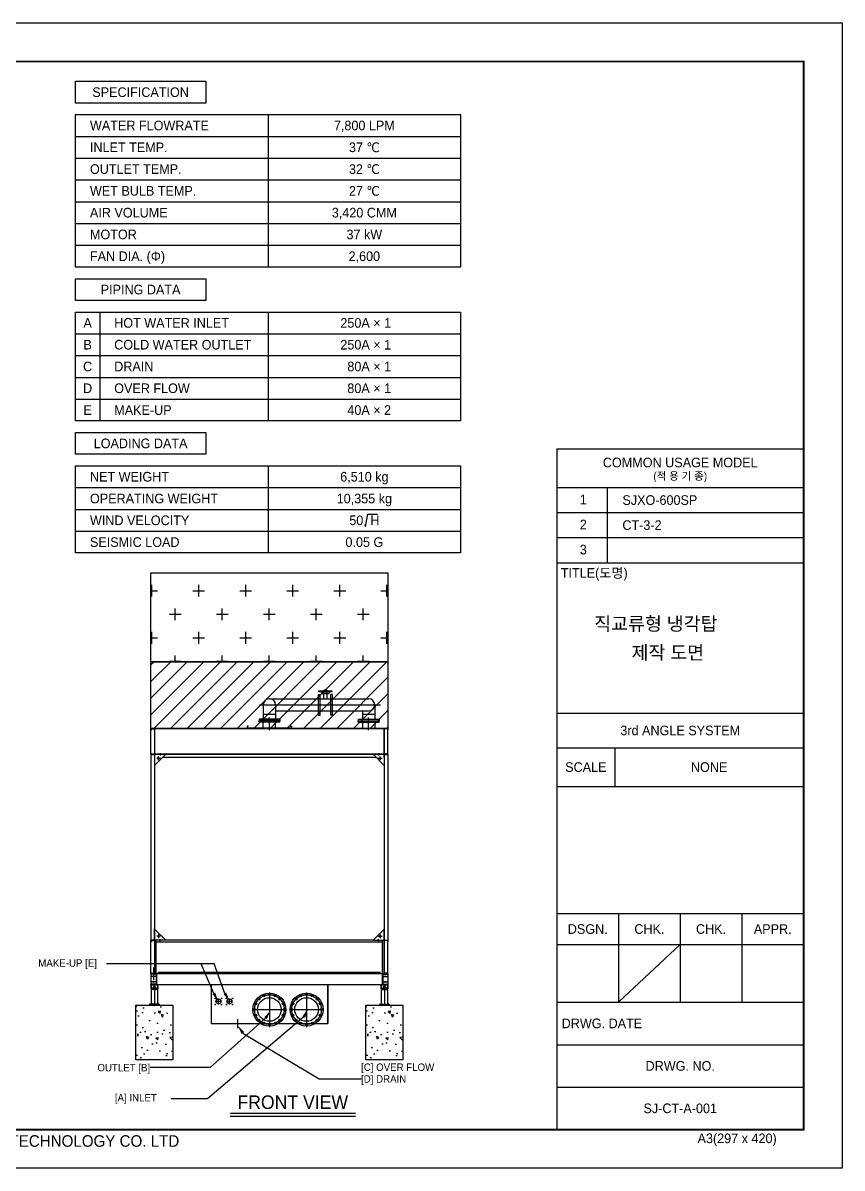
# Model space of a CAD drawing. Header units: millimetres. Extents: x 1037 to 22896, y 879 to 16337.
# Drawn here: x 11833 to 22896, y 879 to 16337 of the extents above; entities that cross this region are included whole.
import ezdxf
from ezdxf.enums import TextEntityAlignment as Align

# ---------------------------------------------------------------- set-up
doc = ezdxf.new("R2010")
doc.units = ezdxf.units.MM
doc.linetypes.add('CENTER', pattern=[65, 60, -2, 1, -2])
doc.linetypes.add('HIDDEN', pattern=[3, 2, -1])
doc.layers.get('DEFPOINTS').update_dxf_attribs({"color": 140})
for name, color, linetype in [('CENTER', 1, 'CENTER'), ('PIPE', 3, 'Continuous'), ('냉각탑_box', 1, 'Continuous'), ('냉각탑_dim', 1, 'Continuous'), ('냉각탑_form', 1, 'Continuous'), ('냉각탑_text', 3, 'Continuous'), ('냉각탑_기초', 23, 'Continuous'), ('숨은선', 5, 'HIDDEN')]:
    doc.layers.add(name, color=color, linetype=linetype)
doc.styles.add('돋움', font='Dotum.ttf', dxfattribs={"width": 0.8})

# ---------------------------------------------------------------- blocks, each defined once
blk = doc.blocks.new('냉각탑form')
at = {"layer": 'DEFPOINTS'}
blk.add_lwpolyline([(0, 297.07), (420.1, 297.07), (420.1, 0), (0, 0)], close=True, dxfattribs=at)
at = {"layer": '냉각탑_form'}
for p, q in [((346.08, 186.55), (346.08, 10)), ((346.08, 186.55), (410.1, 186.55)), ((346.08, 186.55), (410.1, 186.55)), ((346.08, 176.54), (410.1, 176.54)), ((359.09, 176.54), (359.09, 157.04)), ((346.08, 170.04), (410.1, 170.04)), ((346.08, 163.54), (410.1, 163.54)), ((346.08, 157.04), (410.1, 157.04)), ((346.08, 157.04), (410.1, 157.04)), ((346.08, 118.03), (410.1, 118.03)), ((346.08, 109.03), (410.1, 109.03)), ((361.09, 109.03), (361.09, 99.02)), ((346.08, 99.02), (410.1, 99.02)), ((346.08, 66.02), (410.1, 66.02)), ((362.09, 66.02), (362.09, 43.01)), ((378.09, 66.02), (378.09, 43.01)), ((394.1, 66.02), (394.1, 43.01)), ((346.08, 58.01), (410.1, 58.01)), ((378.09, 58.01), (362.09, 43.01)), ((346.08, 43.01), (410.1, 43.01)), ((346.08, 32.01), (410.1, 32.01)), ((346.08, 21.01), (410.1, 21.01))]:
    blk.add_line(p, q, dxfattribs=at)
at = {"layer": '냉각탑_form', "const_width": 0.5}
blk.add_lwpolyline([(10, 287.07), (10, 10), (410.1, 10), (410.1, 287.07)], close=True, dxfattribs=at)
at = {"layer": '냉각탑_form', "style": '돋움'}
for s, height, p in [('COMMON USAGE MODEL', 2.5006, (378.09, 183.04)), ('(적 용 기 종)', 2, (378.09, 179.54)), ('3rd ANGLE SYSTEM', 2.5006, (378.09, 113.53)), ('SCALE', 2.501, (353.59, 104.03)), ('DSGN.', 2.501, (354.09, 62.02)), ('CHK.', 2.501, (370.09, 62.02)), ('CHK.', 2.501, (386.09, 62.02)), ('APPR.', 2.501, (402.1, 62.02)), ('DRWG. NO.', 2.501, (378.09, 26.51))]:
    blk.add_text(s, height=height, dxfattribs=at).set_placement(p, align=Align.MIDDLE_CENTER)
for s, height, p in [('1', 2.5, (352.02, 172.2)), ('2', 2.5, (352.02, 165.7)), ('3', 2.5, (352.02, 159.2)), ('TITLE(도명)', 2.501, (347.09, 153.14)), ('DRWG. DATE', 2.501, (347.32, 36.29)), ('A3(297 x 420)', 2.5006, (382.58, 6.47)), ('SUNG JI AIR-CONDITIONING TECHNOLOGY CO. LTD', 3.0007, (149.5, 5.53))]:
    blk.add_text(s, height=height, dxfattribs=at).set_placement(p)
blk = doc.blocks.new('A$C300D4686')
for p, q in [((20, 53), (0, 53)), ((0, 53), (0, 23)), ((600, 23), (0, 23)), ((20, 51), (2, 51)), ((2, 51), (2, 25)), ((598, 25), (2, 25)), ((20, 53), (20, 51)), ((440, 127), (160, 127)), ((440, 105), (160, 105)), ((580, 53), (600, 53)), ((580, 53), (580, 51)), ((580, 53), (600, 53)), ((580, 53), (580, 51)), ((580, 51), (598, 51)), ((580, 51), (598, 51)), ((598, 51), (598, 25)), ((600, 53), (600, 23))]:
    blk.add_line(p, q)
at = {"color": 7}
for p, q in [((160, 105), (160, 127)), ((217, 25), (217, 105)), ((383, 25), (383, 105)), ((440, 105), (440, 127))]:
    blk.add_line(p, q, dxfattribs=at)
at = {"layer": 'CENTER'}
blk.add_line((300, 0), (300, 168), dxfattribs=at)
blk = doc.blocks.new('A$C5A11369F')
at = {"color": 7}
for p, q in [((0, 16), (150, 166)), ((150, 16), (150, 166)), ((0, 16), (150, 16))]:
    blk.add_line(p, q, dxfattribs=at)
blk.add_circle((96, 70), 10, dxfattribs=at)
at = {"layer": 'CENTER'}
for p, q in [((71, 70), (121, 70)), ((75, 0), (75, 30)), ((96, 96), (96, 44))]:
    blk.add_line(p, q, dxfattribs=at)
blk = doc.blocks.new('*U46')
at = {"color": 7}
blk.add_circle((0, 0), 12.5, dxfattribs=at)
blk = doc.blocks.new('*U47')
at = {"color": 0, "linetype": 'ByBlock', "lineweight": -2, "transparency": 16777216}
for p, rotation in [((549994, 126760), 22.49999999999999), ((550147, 126760), 337.4999999999999), ((549886, 126652), 67.5), ((549929, 126717), 45.00000000000001), ((550212, 126717), 315.0000000000001), ((550255, 126652), 292.5000000000001), ((549871, 126575), 90), ((549886, 126499), 112.5), ((549929, 126434), 135), ((550212, 126434), 225.0000000000001), ((550255, 126499), 247.5), ((550271, 126575), 270), ((549994, 126391), 157.5), ((550071, 126375), 180), ((550147, 126391), 202.5000000000001)]:
    blk.add_blockref('*U46', p, dxfattribs=dict(at, rotation=rotation))
blk.add_blockref('*U46', (550071, 126775), dxfattribs=at)
blk = doc.blocks.new('*U43')
at = {"color": 7}
blk.add_circle((0, 0), 12.5, dxfattribs=at)
blk = doc.blocks.new('*U45')
at = {"color": 0, "linetype": 'ByBlock', "lineweight": -2, "transparency": 16777216}
for p, rotation in [((549994, 126760), 22.49999999999999), ((550147, 126760), 337.4999999999999), ((549886, 126652), 67.5), ((549929, 126717), 45.00000000000001), ((550212, 126717), 315.0000000000001), ((550255, 126652), 292.5000000000001), ((549871, 126575), 90), ((549886, 126499), 112.5), ((549929, 126434), 135), ((550212, 126434), 225.0000000000001), ((550255, 126499), 247.5), ((550271, 126575), 270), ((549994, 126391), 157.5), ((550071, 126375), 180), ((550147, 126391), 202.5000000000001)]:
    blk.add_blockref('*U43', p, dxfattribs=dict(at, rotation=rotation))
blk.add_blockref('*U43', (550071, 126775), dxfattribs=at)
blk = doc.blocks.new('A$C6ABE2FCF')
for p, q in [((18, 284), (18, 231)), ((18, 284), (112, 284)), ((112, 281), (18, 281)), ((18, 268), (18, 271)), ((112, 231), (18, 231)), ((23, 281), (23, 236)), ((107, 236), (23, 236)), ((107, 218), (23, 218)), ((23, 218), (23, 23)), ((102, 284), (28, 284)), ((47, 246), (47, 236)), ((65, 236), (47, 236)), ((47, 228), (47, 218)), ((65, 218), (47, 218)), ((52, 249), (78, 249)), ((73, 236), (52, 236)), ((52, 231), (78, 231)), ((73, 218), (52, 218)), ((56, 246), (56, 236)), ((56, 228), (56, 218)), ((59, 249), (59, 263)), ((59, 249), (59, 263)), ((59, 263), (72, 263)), ((59, 218), (59, 231)), ((59, 231), (59, 218)), ((59, 218), (59, 231)), ((60, 263), (60, 249)), ((65, 236), (82, 236)), ((65, 236), (83, 236)), ((65, 218), (65, 23)), ((65, 218), (82, 218)), ((65, 218), (83, 218)), ((71, 263), (71, 249)), ((71, 218), (71, 231)), ((71, 231), (71, 218)), ((71, 218), (71, 231)), ((72, 249), (72, 263)), ((72, 249), (72, 263)), ((74, 246), (74, 236)), ((74, 228), (74, 218)), ((83, 246), (83, 236)), ((83, 228), (83, 218)), ((107, 281), (107, 236)), ((107, 218), (107, 23)), ((112, 268), (112, 284)), ((112, 268), (112, 231)), ((130, 23), (0, 23)), ((0, 23), (0, 9)), ((130, 9), (0, 9)), ((130, 23), (130, 9))]:
    blk.add_line(p, q)
for centre, radius, start, end in [((52, 245), 4.38, 17.2184, 162.7816), ((52, 227), 4.38, 17.2184, 162.7816), ((65, 234), 15, 90.4828, 127.3884), ((65, 216), 15, 90.4828, 127.3884), ((65, 234), 15, 52.6116, 89.5172), ((65, 216), 15, 52.6116, 89.5172), ((78, 245), 4.38, 17.2184, 162.7816), ((78, 227), 4.38, 17.2184, 162.7816)]:
    blk.add_arc(centre, radius, start, end)
at = {"layer": 'CENTER'}
for p, q in [((65, 279), (65, 0)), ((20, 39), (20, 0)), ((110, 39), (110, 0))]:
    blk.add_line(p, q, dxfattribs=at)

msp = doc.modelspace()

# ---------------------------------------------------------------- hatches: boundary and pattern name
h = msp.add_hatch()
h.set_pattern_fill('CROSS', scale=50)
h.set_pattern_definition([(0, (-409734.5, 1839059.4), (317.5, 317.5), [158.75, -476.25]), (90, (-409655.13, 1838980.03), (-317.5, 317.5), [158.75, -476.25])])
h.paths.add_polyline_path([(13562, 8914.3), (16762, 8914.3), (16762, 7714.3), (13562, 7714.3)])
h = msp.add_hatch()
h.set_pattern_fill('ANSI31', scale=50)
h.set_pattern_definition([(45, (-409734.5, 1842236.13), (-112.253202, 112.253202), [])])
h.paths.add_polyline_path([(13562, 7714.3), (16762, 7714.3), (16762, 6814.3), (13562, 6814.3)])
at = {"layer": '냉각탑_기초', "ltscale": 30}
h = msp.add_hatch(dxfattribs=at)
h.set_pattern_fill('AR-CONC', color=256, scale=50, angle=90, style=0)
h.set_pattern_definition([(140, (25720.23, -11749.2), (31.376, 358.63), [37.5, -412.5]), (85, (25720.23, -11749.2), (-376.096, -69.376), [30, -330]), (190.4514, (25722.85, -11719.33), (-344.72, 289.255), [31.87, -350.571]), (136.1842, (25620.23, -11749.2), (82.76, 533.621), [56.25, -618.75]), (186.6356, (25627.13, -11704.75), (-487.059, 467.331), [47.805, -525.856]), (81.1842, (25620.23, -11749.2), (-487.06, 467.331), [45, -495]), (111, (25645.23, -11699.2), (201.3094, 298.4535), [37.5, -412.5]), (56, (25645.23, -11699.2), (-362.575, 121.658), [30, -330]), (161.4514, (25662, -11674.34), (-161.265, 420.1113), [31.87, -350.571]), (127.5, (25720.23, -11749.21), (-166.4469, 6.0799), [0, -326, 0, -335, 0, -331.25]), (97.5, (25720.23, -11749.21), (-197.2059, 131.5348), [0, -191, 0, -318.5, 0, -126.25]), (57.5, (25720.23, -11860.71), (11.2774, 266.9112), [0, -125, 0, -390, 0, -517.5]), (47.5, (25720.23, -11910.71), (-50.0525, 291.593), [0, -162.5, 0, -259, 0, -367.5])])
h.paths.add_polyline_path([(13858.9, 3079.3), (13858.9, 2340.3), (13358.9, 2340.3), (13358.9, 3079.3)])
h = msp.add_hatch(dxfattribs=at)
h.set_pattern_fill('AR-CONC', color=256, scale=50, angle=90, style=0)
h.set_pattern_definition([(140, (28826.44, -11749.2), (31.376, 358.63), [37.5, -412.5]), (85, (28826.44, -11749.2), (-376.096, -69.376), [30, -330]), (190.4514, (28829.06, -11719.33), (-344.72, 289.255), [31.87, -350.571]), (136.1842, (28726.44, -11749.2), (82.76, 533.621), [56.25, -618.75]), (186.6356, (28733.34, -11704.75), (-487.059, 467.331), [47.805, -525.856]), (81.1842, (28726.44, -11749.2), (-487.06, 467.331), [45, -495]), (111, (28751.44, -11699.2), (201.3094, 298.4535), [37.5, -412.5]), (56, (28751.44, -11699.2), (-362.575, 121.658), [30, -330]), (161.4514, (28768.22, -11674.34), (-161.265, 420.1113), [31.87, -350.571]), (127.5, (28826.44, -11749.21), (-166.4469, 6.0799), [0, -326, 0, -335, 0, -331.25]), (97.5, (28826.44, -11749.21), (-197.2059, 131.5348), [0, -191, 0, -318.5, 0, -126.25]), (57.5, (28826.44, -11860.71), (11.2774, 266.9112), [0, -125, 0, -390, 0, -517.5]), (47.5, (28826.44, -11910.71), (-50.0525, 291.593), [0, -162.5, 0, -259, 0, -367.5])])
h.paths.add_polyline_path([(16965.1, 3079.3), (16965.1, 2340.3), (16465.1, 2340.3), (16465.1, 3079.3)])

# ---------------------------------------------------------------- linework, layer by layer
at = {"color": 2}
for p, q in [((15823.5, 6992.5), (15823.5, 7272.5)), ((15823.5, 7272.5), (15845.5, 7272.5)), ((15830.7, 7307.3), (15830.7, 7320.4)), ((15830.7, 7320.4), (16005.4, 7320.4)), ((15830.7, 7307.3), (15830.7, 7320.4)), ((15830.7, 7320.4), (16005.4, 7320.4)), ((16005.4, 7307.3), (15830.7, 7307.3)), ((16005.4, 7307.3), (15830.7, 7307.3)), ((15845.5, 6992.5), (15845.5, 7272.5)), ((15967.5, 7307.3), (15868.6, 7307.3)), ((15868.6, 7307.3), (15868.6, 7284.4)), ((15967.5, 7307.3), (15868.6, 7307.3)), ((15868.6, 7307.3), (15868.6, 7284.4)), ((15868.6, 7284.4), (15967.5, 7284.4)), ((15868.6, 7284.4), (15967.5, 7284.4)), ((15895.3, 7307.3), (15940.8, 7307.3)), ((15895.3, 7215.1), (15895.3, 7307.3)), ((15895.3, 7307.3), (15940.8, 7307.3)), ((15895.3, 7215.1), (15895.3, 7307.3)), ((15938.5, 7332.2), (15897.6, 7332.2)), ((15897.6, 7332.2), (15897.6, 7320.4)), ((15938.5, 7332.2), (15897.6, 7332.2)), ((15897.6, 7332.2), (15897.6, 7320.4)), ((15897.6, 7320.4), (15938.5, 7320.4)), ((15897.6, 7320.4), (15938.5, 7320.4)), ((15938.5, 7320.4), (15938.5, 7332.2)), ((15938.5, 7320.4), (15938.5, 7332.2)), ((15940.8, 7215.1), (15940.8, 7307.3)), ((15940.8, 7215.1), (15940.8, 7307.3)), ((15967.5, 7284.4), (15967.5, 7307.3)), ((15967.5, 7284.4), (15967.5, 7307.3)), ((16012.7, 7272.5), (15990.7, 7272.5)), ((15990.7, 6992.5), (15990.7, 7272.5)), ((16005.4, 7320.4), (16005.4, 7307.3)), ((16005.4, 7320.4), (16005.4, 7307.3)), ((16012.7, 6992.5), (16012.7, 7272.5)), ((15823.5, 6992.5), (15845.5, 6992.5)), ((16012.7, 6992.5), (15990.7, 6992.5))]:
    msp.add_line(p, q, dxfattribs=at)
at = {"color": 7}
for p, q in [((15079.4, 7132.5), (15079.4, 6940.3)), ((15096.9, 7132.5), (16168.7, 7132.5)), ((15162, 7215.1), (16502.4, 7215.1)), ((15244.6, 7132.5), (15244.6, 6940.3)), ((16585, 7132.5), (16585, 6940.3)), ((15079.4, 7005.5), (15244.6, 7005.5)), ((15244.6, 7049.9), (16502.4, 7049.9)), ((16419.8, 7049.9), (16419.8, 6940.3)), ((16419.8, 7005.5), (16585, 7005.5)), ((15022, 6940.3), (15022, 6918.3)), ((15302, 6940.3), (15302, 6918.3)), ((16362.4, 6940.3), (16362.4, 6918.3)), ((16362.4, 6896.3), (16362.4, 6918.3)), ((16419.8, 6896.3), (16419.8, 6814.3)), ((16585, 6896.3), (16585, 6814.3)), ((16642.4, 6940.3), (16642.4, 6918.3)), ((16642.4, 6896.3), (16642.4, 6918.3)), ((16710, 6464.3), (13614, 6464.3)), ((13614, 6423.3), (13614, 6464.3)), ((16710, 6462.3), (13614, 6462.3)), ((16603, 6423.3), (13721, 6423.3)), ((16710, 6423.3), (16710, 6464.3)), ((16562, 3954.3), (13762, 3954.3)), ((16668.2, 3354.3), (13562, 3354.3)), ((14377, 3354.3), (14377, 2829.5))]:
    msp.add_line(p, q, dxfattribs=at)
for p, q in [((13612, 6814.3), (13562, 6814.3)), ((13562, 6794.3), (13562, 6814.3)), ((13564, 6812.3), (13564, 6794.3)), ((13564, 6812.3), (13610, 6812.3)), ((13566, 6810.3), (13566, 6792.3)), ((13566, 6810.3), (13612, 6810.3)), ((13610, 6812.3), (13610, 6810.3)), ((13612, 6814.3), (13612, 6464.3)), ((13614, 6814.3), (16710, 6814.3)), ((13614, 6464.3), (13614, 6814.3)), ((15302, 6940.3), (15022, 6940.3)), ((15302, 6918.3), (15022, 6918.3)), ((16362.4, 6940.3), (16642.4, 6940.3)), ((16362.4, 6918.3), (16642.4, 6918.3)), ((16362.4, 6918.3), (16642.4, 6918.3)), ((16362.4, 6918.3), (16642.4, 6918.3)), ((16362.4, 6896.3), (16642.4, 6896.3)), ((16710, 6464.3), (16710, 6814.3)), ((16712, 6814.3), (16712, 6464.3)), ((16712, 6814.3), (16762, 6814.3)), ((16758, 6810.3), (16712, 6810.3)), ((16714, 6812.3), (16714, 6810.3)), ((16760, 6812.3), (16714, 6812.3)), ((16758, 6810.3), (16758, 6792.3)), ((16760, 6812.3), (16760, 6794.3)), ((16762, 6794.3), (16762, 6814.3)), ((13564, 6794.3), (13562, 6794.3)), ((13566, 6792.3), (13562, 6792.3)), ((13562, 6486.3), (13562, 6792.3)), ((16758, 6792.3), (16762, 6792.3)), ((16760, 6794.3), (16762, 6794.3)), ((16762, 6486.3), (16762, 6792.3)), ((13566, 6486.3), (13562, 6486.3)), ((13562, 6464.3), (13562, 6484.3)), ((13564, 6484.3), (13562, 6484.3)), ((13612, 6464.3), (13562, 6464.3)), ((13562, 6462.3), (13562, 3956.3)), ((13562, 6462.3), (13612, 6462.3)), ((13612, 6462.3), (13562, 6462.3)), ((13564, 6466.3), (13564, 6484.3)), ((13610, 6466.3), (13564, 6466.3)), ((13566, 6468.3), (13566, 6486.3)), ((13566, 6468.3), (13612, 6468.3)), ((13610, 6468.3), (13610, 6466.3)), ((13612, 6462.3), (13612, 3956.3)), ((13614, 6464.3), (16710, 6464.3)), ((16758, 6468.3), (16712, 6468.3)), ((16712, 6464.3), (16762, 6464.3)), ((16712, 6462.3), (16712, 3956.3)), ((16762, 6462.3), (16712, 6462.3)), ((16712, 6462.3), (16762, 6462.3)), ((16714, 6468.3), (16714, 6466.3)), ((16714, 6466.3), (16760, 6466.3)), ((16758, 6468.3), (16758, 6486.3)), ((16758, 6486.3), (16762, 6486.3)), ((16760, 6466.3), (16760, 6484.3)), ((16760, 6484.3), (16762, 6484.3)), ((16762, 6464.3), (16762, 6484.3)), ((16762, 6462.3), (16762, 3956.3)), ((13612, 3956.3), (13562, 3956.3)), ((13612, 3954.3), (13562, 3954.3)), ((13562, 3934.3), (13562, 3954.3)), ((13564, 3934.3), (13562, 3934.3)), ((13566, 3932.3), (13562, 3932.3)), ((13562, 3526.3), (13562, 3932.3)), ((13564, 3952.3), (13564, 3934.3)), ((13564, 3952.3), (13610, 3952.3)), ((13566, 3950.3), (13566, 3932.3)), ((13566, 3950.3), (13612, 3950.3)), ((13610, 3952.3), (13610, 3950.3)), ((13612, 3954.3), (13612, 3504.3)), ((13614, 3504.3), (13614, 3954.3)), ((13634, 3504.3), (13634, 3954.3)), ((13634, 3934.3), (16690, 3934.3)), ((16690, 3504.3), (16690, 3954.3)), ((16710, 3504.3), (16710, 3954.3)), ((16712, 3956.3), (16762, 3956.3)), ((16712, 3954.3), (16712, 3504.3)), ((16712, 3954.3), (16762, 3954.3)), ((16758, 3950.3), (16712, 3950.3)), ((16714, 3952.3), (16714, 3950.3)), ((16760, 3952.3), (16714, 3952.3)), ((16758, 3950.3), (16758, 3932.3)), ((16758, 3932.3), (16762, 3932.3)), ((16760, 3952.3), (16760, 3934.3)), ((16760, 3934.3), (16762, 3934.3)), ((16762, 3934.3), (16762, 3954.3)), ((16762, 3526.3), (16762, 3932.3)), ((13566, 3526.3), (13562, 3526.3)), ((13562, 3504.3), (13562, 3524.3)), ((13564, 3524.3), (13562, 3524.3)), ((13612, 3504.3), (13562, 3504.3)), ((13562, 3504.3), (13562, 3354.3)), ((13562, 3504.3), (13562, 3354.6)), ((13562, 3504.3), (13562, 3502.7)), ((13637, 3504.3), (13562, 3504.3)), ((13564, 3506.3), (13564, 3524.3)), ((13610, 3506.3), (13564, 3506.3)), ((13566, 3508.3), (13566, 3526.3)), ((13566, 3508.3), (13612, 3508.3)), ((13610, 3508.3), (13610, 3506.3)), ((13614, 3504.3), (16710, 3504.3)), ((13664, 3524.3), (16660, 3524.3)), ((13664, 3504.3), (13664, 3524.3)), ((16660, 3504.3), (16660, 3524.3)), ((16687, 3504.3), (16762, 3504.3)), ((16758, 3508.3), (16712, 3508.3)), ((16712, 3504.3), (16762, 3504.3)), ((16714, 3508.3), (16714, 3506.3)), ((16714, 3506.3), (16760, 3506.3)), ((16758, 3508.3), (16758, 3526.3)), ((16758, 3526.3), (16762, 3526.3)), ((16760, 3506.3), (16760, 3524.3)), ((16760, 3524.3), (16762, 3524.3)), ((16762, 3504.3), (16762, 3524.3)), ((16762, 3504.3), (16762, 3354.3)), ((16762, 3504.3), (16762, 3354.6)), ((16762, 3504.3), (16762, 3502.7)), ((13562, 3354.3), (13562, 3356)), ((13637, 3354.3), (13562, 3354.3)), ((13637, 3354.3), (13562, 3354.3)), ((14373.8, 3354.3), (14373.8, 2829.5)), ((14377, 3354.3), (14377, 2829.5)), ((15947, 3354.3), (15947, 2829.5)), ((15950.2, 3354.3), (15950.2, 2829.5)), ((16687, 3354.3), (16762, 3354.3)), ((16687, 3354.3), (16762, 3354.3)), ((16762, 3354.3), (16762, 3356)), ((14373.8, 2829.5), (15162, 2829.5)), ((14377, 2832.7), (15162, 2832.7)), ((15162, 2832.7), (15947, 2832.7)), ((15162, 2829.5), (15950.2, 2829.5))]:
    msp.add_line(p, q)
at = {"color": 1}
for p, q in [((14632.6, 1619.6), (16322.6, 1619.6)), ((14632.6, 1580.6), (16322.6, 1580.6))]:
    msp.add_line(p, q, dxfattribs=at)
at = {"color": 7}
for points in [[(13562, 8914.3), (16762, 8914.3), (16762, 7714.3), (13562, 7714.3)], [(13562, 7714.3), (16762, 7714.3), (16762, 6814.3), (13562, 6814.3)]]:
    msp.add_lwpolyline(points, close=True, dxfattribs=at)
for centre, radius in [((13597, 3466.8), 7), ((16727, 3466.8), 7), ((13597, 3391.8), 7), ((16727, 3391.8), 7), ((14431.8, 3171.5), 3), ((14473.8, 3129.5), 33.1), ((14515.8, 3171.5), 3), ((14581.8, 3171.5), 3), ((14623.8, 3129.5), 33.1), ((14665.8, 3171.5), 3), ((14431.8, 3087.5), 3), ((14515.8, 3087.5), 3), ((14581.8, 3087.5), 3), ((14665.8, 3087.5), 3)]:
    msp.add_circle(centre, radius)
for centre, radius in [((15162, 3019.5), 222.5), ((15162, 3019.5), 159.2), ((15663.7, 3019.5), 222.5), ((15663.7, 3019.5), 159.2)]:
    msp.add_circle(centre, radius, dxfattribs=at)
for centre, start, end in [((15162, 7132.5), 0, 180), ((16502.4, 7132.5), 0, 90), ((16502.4, 7132.5), 270, 0)]:
    msp.add_arc(centre, 82.6, start, end, dxfattribs=at)
at = {"layer": 'CENTER'}
for p, q in [((15028.6, 7132.5), (16663.2, 7132.5)), ((16502.4, 6791.7), (16502.4, 6959.3)), ((13597, 3586), (13597, 3417.4)), ((13630.9, 3466.8), (13570.2, 3466.8)), ((16693.1, 3466.8), (16753.9, 3466.8)), ((13630.9, 3391.8), (13570.2, 3391.8)), ((16693.1, 3391.8), (16753.9, 3391.8)), ((14424.3, 3171.5), (14439.3, 3171.5)), ((14431.8, 3164), (14431.8, 3179)), ((14431.8, 3095), (14431.8, 3080)), ((14513.8, 3129.5), (14433.8, 3129.5)), ((14513.8, 3129.5), (14433.8, 3129.5)), ((14473.8, 3089.5), (14473.8, 3169.5)), ((14473.8, 3089.5), (14473.8, 3169.5)), ((14508.3, 3171.5), (14523.3, 3171.5)), ((14515.8, 3164), (14515.8, 3179)), ((14515.8, 3095), (14515.8, 3080)), ((14574.3, 3171.5), (14589.3, 3171.5)), ((14581.8, 3164), (14581.8, 3179)), ((14581.8, 3095), (14581.8, 3080)), ((14663.8, 3129.5), (14583.8, 3129.5)), ((14663.8, 3129.5), (14583.8, 3129.5)), ((14663.8, 3129.5), (14583.8, 3129.5)), ((14623.8, 3089.5), (14623.8, 3169.5)), ((14623.8, 3089.5), (14623.8, 3169.5)), ((14623.8, 3089.5), (14623.8, 3169.5)), ((14658.3, 3171.5), (14673.3, 3171.5)), ((14665.8, 3164), (14665.8, 3179)), ((14665.8, 3095), (14665.8, 3080)), ((15162, 3194.5), (15162, 2844.5)), ((15663.7, 3194.5), (15663.7, 2844.5)), ((14424.3, 3087.5), (14439.3, 3087.5)), ((14508.3, 3087.5), (14523.3, 3087.5)), ((14574.3, 3087.5), (14589.3, 3087.5)), ((14658.3, 3087.5), (14673.3, 3087.5)), ((14976.7, 3019.5), (15352, 3019.5)), ((14987, 3019.5), (15337, 3019.5)), ((15478.3, 3019.5), (15853.7, 3019.5)), ((15488.7, 3019.5), (15838.7, 3019.5)), ((14730.3, 2888.2), (14730.3, 2768.2))]:
    msp.add_line(p, q, dxfattribs=at)
at = {"layer": 'PIPE', "color": 1, "linetype": 'CENTER'}
for p, q in [((15162, 3249.5), (15162, 2779.9)), ((15663.7, 3249.5), (15663.7, 2779.9)), ((14932, 3019.5), (15392, 3019.5)), ((15433.7, 3019.5), (15893.7, 3019.5))]:
    msp.add_line(p, q, dxfattribs=at)
for centre in [(15162, 3019.5), (15663.7, 3019.5)]:
    msp.add_circle(centre, 200, dxfattribs=at)
at = {"layer": '냉각탑_box'}
for p, q in [((15144.2, 15098.9), (15144.2, 13040.5)), ((12543.8, 14804.8), (17744.6, 14804.8)), ((12543.8, 14510.8), (17744.6, 14510.8)), ((12543.8, 14216.7), (17744.6, 14216.7)), ((12543.8, 13922.7), (17744.6, 13922.7)), ((12543.8, 13628.6), (17744.6, 13628.6)), ((12543.8, 13334.6), (17744.6, 13334.6)), ((12871.5, 12434.5), (12871.5, 10964.2)), ((15144.2, 12434.5), (15144.2, 10964.2)), ((12543.8, 12140.4), (17744.6, 12140.4)), ((12543.8, 11846.4), (17744.6, 11846.4)), ((12543.8, 11552.3), (17744.6, 11552.3)), ((12543.8, 11258.2), (17744.6, 11258.2)), ((15144.2, 10358.1), (15144.2, 9181.9)), ((12543.8, 10064.1), (17744.6, 10064.1)), ((12543.8, 9770), (17744.6, 9770)), ((12543.8, 9476), (17744.6, 9476))]:
    msp.add_line(p, q, dxfattribs=at)
for points in [[(12543.8, 15548.9), (14301.5, 15548.9), (14301.5, 15254.9), (12543.8, 15254.9)], [(12543.8, 15098.9), (17744.6, 15098.9), (17744.6, 13040.5), (12543.8, 13040.5)], [(12543.8, 12884.5), (14301.5, 12884.5), (14301.5, 12590.5), (12543.8, 12590.5)], [(12543.8, 12434.5), (17744.6, 12434.5), (17744.6, 10964.2), (12543.8, 10964.2)], [(12543.8, 10808.2), (14301.5, 10808.2), (14301.5, 10514.1), (12543.8, 10514.1)], [(12543.8, 10358.1), (17744.6, 10358.1), (17744.6, 9181.9), (12543.8, 9181.9)]]:
    msp.add_lwpolyline(points, close=True, dxfattribs=at)
at = {"layer": '냉각탑_dim', "linetype": 'ByBlock', "lineweight": -2}
for p, q in [((14416.6, 3638.5), (12961.7, 3638.5)), ((14561.3, 3237.8), (14416.6, 3638.5)), ((15629.2, 2918.8), (14327.3, 1816)), ((15110.7, 2903.5), (14361.6, 2235.4)), ((14804.6, 2701.6), (15834, 2082.4)), ((14361.6, 2235.4), (13551.8, 2235.4)), ((15834, 2082.4), (16399.8, 2082.4)), ((14327.3, 1816), (13834.3, 1815.3))]:
    msp.add_line(p, q, dxfattribs=at)
msp.add_lwpolyline([(14411.3, 3237.8), (14242.5, 3638.5)], dxfattribs=at)
at = {"layer": '냉각탑_dim'}
for points in [[(14393.3, 3227.3), (14473.8, 3129.5), (14429.4, 3248.2)], [(14543.3, 3227.3), (14623.8, 3129.5), (14579.4, 3248.2)], [(15093.2, 2914.9), (15179.1, 3008.1), (15128.1, 2892.1)], [(15609.2, 2925.1), (15676.7, 3032.3), (15647.6, 2909)], [(14787.6, 2689.6), (14732.9, 2803.9), (14821.7, 2713.6)]]:
    msp.add_solid(points, dxfattribs=at)
at = {"layer": '냉각탑_text'}
msp.add_lwpolyline([(16445.1, 9565.7), (16460.9, 9540), (16490, 9706), (16620, 9706)], dxfattribs=at)
at = {"layer": '냉각탑_기초', "ltscale": 30}
for points in [[(13858.9, 3079.3), (13858.9, 2340.3), (13358.9, 2340.3), (13358.9, 3079.3)], [(16965.1, 3079.3), (16965.1, 2340.3), (16465.1, 2340.3), (16465.1, 3079.3)]]:
    msp.add_lwpolyline(points, close=True, dxfattribs=at)
at = {"layer": '숨은선', "ltscale": 4}
for p, q in [((13624.7, 3495.7), (13565.7, 3498.7)), ((13632, 3487.7), (13632, 3370.9)), ((13637, 3504.3), (13637, 3354.3)), ((16687, 3504.3), (16687, 3354.3)), ((16692, 3487.7), (16692, 3370.9)), ((16699.3, 3495.7), (16758.4, 3498.7)), ((13624.7, 3362.9), (13565.7, 3359.9)), ((16699.3, 3362.9), (16758.4, 3359.9))]:
    msp.add_line(p, q, dxfattribs=at)
for centre, radius, start, end in [((13566, 3502.7), 4, 180, 265), ((13624, 3487.7), 8, 0, 85), ((16700, 3487.7), 8, 95, 180), ((16758, 3502.7), 4, 275, 0), ((13566, 3356), 4, 95, 180), ((13624, 3370.9), 8, 275, 0), ((16700, 3370.9), 8, 180, 265), ((16758, 3356), 4, 0, 85)]:
    msp.add_arc(centre, radius, start, end, dxfattribs=at)

# ---------------------------------------------------------------- block references
at = {"color": 7}
for name, p in [('A$C300D4686', (14862, 6791.7)), ('A$C5A11369F', (16562, 3938.3)), ('*U47', (-534908.6, -123555.8)), ('*U45', (-534406.9, -123555.8))]:
    msp.add_blockref(name, p, dxfattribs=at)
at = {"color": 7, "rotation": 180}
msp.add_blockref('A$C5A11369F', (13762, 6480.3), dxfattribs=at)
at = {"color": 7, "xscale": -1, "rotation": 180}
msp.add_blockref('A$C5A11369F', (16562, 6480.3), dxfattribs=at)
at = {"color": 7, "xscale": -1}
msp.add_blockref('A$C5A11369F', (13762, 3938.3), dxfattribs=at)
msp.add_blockref('A$C6ABE2FCF', (13543.9, 3070))
at = {"xscale": -1}
msp.add_blockref('A$C6ABE2FCF', (16780.1, 3070), dxfattribs=at)
at = {"layer": '냉각탑_form', "xscale": 52.03301587301628, "yscale": 52.03301587301628, "zscale": 52.03301587301628}
msp.add_blockref('냉각탑form', (1036.8, 879.2), dxfattribs=at)

# ---------------------------------------------------------------- texts
at = {"layer": '냉각탑_text', "style": '돋움'}
for s, height, p in [('SPECIFICATION', 130, (13422.7, 15401.9)), ('7,800 LPM', 130, (16444.4, 14951.9)), ('37 ℃', 130, (16444.4, 14657.8)), ('32 ℃', 130, (16444.4, 14363.8)), ('27 ℃', 130, (16444.4, 14069.7)), ('3,420 CMM', 130, (16444.4, 13775.6)), ('37 kW', 130, (16444.4, 13481.6)), ('2,600', 130, (16444.4, 13187.5)), ('PIPING DATA', 130, (13422.7, 12737.5)), ('A', 130, (12707.6, 12287.4)), ('B', 130, (12707.6, 11993.4)), ('C', 130, (12707.6, 11699.3)), ('D', 130, (12707.6, 11405.3)), ('E', 130, (12707.6, 11111.2)), ('LOADING DATA', 130, (13422.7, 10661.2)), ('6,510 kg', 130, (16444.4, 10211.1)), ('10,355 kg', 130, (16444.4, 9917.1)), ('50  H', 130, (16444.4, 9623)), ('0.05 G', 130, (16444.4, 9328.9)), ('직교류형 냉각탑', 182, (20380.3, 8227.3)), ('제작 도면', 182, (20542.8, 7837.1)), ('NONE', 130, (21100.4, 6292)), ('FRONT VIEW', 182, (15477.6, 1768.9)), ('SJ-CT-A-001', 130, (20710.1, 1686))]:
    msp.add_text(s, height=height, dxfattribs=at).set_placement(p, align=Align.MIDDLE_CENTER)
for s, height, p in [('WATER FLOWRATE', 130, (12738.8, 14951.9)), ('INLET TEMP.', 130, (12738.8, 14657.8)), ('OUTLET TEMP.', 130, (12738.8, 14363.8)), ('WET BULB TEMP.', 130, (12738.8, 14069.7)), ('AIR VOLUME', 130, (12738.8, 13775.6)), ('MOTOR', 130, (12738.8, 13481.6)), ('FAN DIA. (Φ)', 130, (12738.8, 13187.5)), ('HOT WATER INLET', 130, (13066.5, 12287.4)), ('COLD WATER OUTLET', 130, (13066.5, 11993.4)), ('DRAIN', 130, (13066.5, 11699.3)), ('OVER FLOW', 130, (13066.5, 11405.3)), ('MAKE-UP', 130, (13066.5, 11111.2)), ('NET WEIGHT', 130, (12738.8, 10211.1)), ('OPERATING WEIGHT', 130, (12738.8, 9917.1)), ('SJXO-600SP', 130, (19929.2, 9896.2)), ('WIND VELOCITY', 130, (12738.8, 9623)), ('CT-3-2', 130, (19929.2, 9557.9)), ('SEISMIC LOAD', 130, (12738.8, 9328.9)), ('[C] OVER FLOW', 100, (16399.8, 2241.2)), ('[D] DRAIN', 100, (16399.8, 2082.4)), ('[A] INLET', 100, (13074.9, 1829.1))]:
    msp.add_text(s, height=height, dxfattribs=at).set_placement(p, align=Align.MIDDLE_LEFT)
for s, height, p in [('250A × 1', 130, (16805.8, 12287.4)), ('250A × 1', 130, (16805.8, 11993.4)), ('80A × 1', 130, (16805.8, 11699.3)), ('80A × 1', 130, (16805.8, 11405.3)), ('40A × 2', 130, (16805.8, 11111.2)), ('MAKE-UP [E]', 100, (12833.4, 3647.2)), ('OUTLET [B]', 100, (13551.8, 2235.4))]:
    msp.add_text(s, height=height, dxfattribs=at).set_placement(p, align=Align.MIDDLE_RIGHT)

doc.saveas('drawing.dxf')
